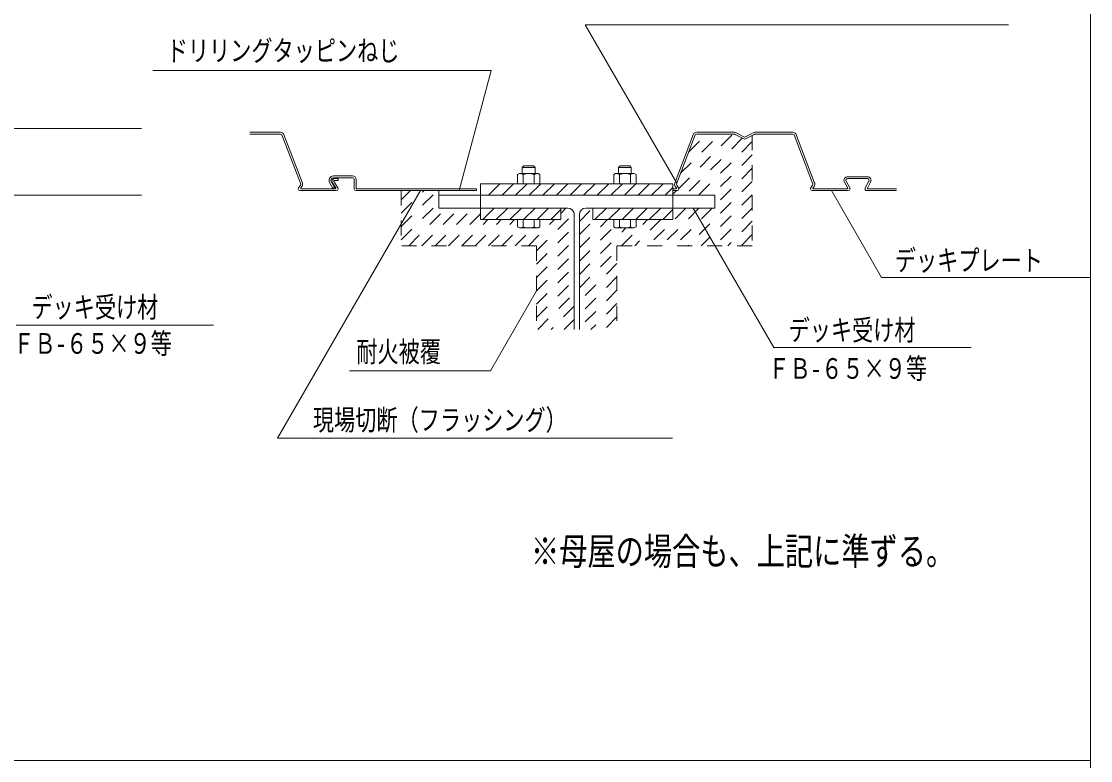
# Model space of a CAD drawing. Units: millimetres on the paper. Extents: x -292 to 292, y -205 to 205.
# Drawn here: x 185 to 292, y -46.4 to 27.5 of the extents above; entities that cross this region are included whole.
import ezdxf
from ezdxf.enums import TextEntityAlignment as Align

# ---------------------------------------------------------------- set-up
doc = ezdxf.new("R2010")
doc.units = ezdxf.units.MM
doc.linetypes.add('USER1', pattern=[3, 1.5, -1.5])
doc.layers.add('0-2_M1-0', color=7, linetype='Continuous', lineweight=18)
doc.layers.add('0-6_M2-2-0', color=7, linetype='Continuous', lineweight=18)
doc.styles.add('ＭＳ ゴシック', font='')
doc.styles.get('ＭＳ ゴシック').set_extended_font_data('MS Gothic')

msp = doc.modelspace()

# ---------------------------------------------------------------- linework, layer by layer
at = {"layer": '0-2_M1-0'}
for p, q in [((241.444, 27.138), (283.775, 27.138)), ((241.444, 27.138), (250.597, 11.285)), ((232.044, 22.578), (198.179, 22.578)), ((232.044, 22.578), (228.822, 10.556)), ((197.046, 16.779), (176.9, 16.779)), ((207.876, 16.389), (210.945, 16.389)), ((207.876, 16.2), (210.945, 16.2)), ((211.098, 16.116), (212.952, 11.285)), ((211.258, 16.216), (213.111, 11.385)), ((250.438, 11.385), (252.291, 16.216)), ((252.451, 16.116), (250.597, 11.285)), ((252.604, 16.389), (256.372, 16.389)), ((256.372, 16.2), (252.604, 16.2)), ((257.31, 15.72), (256.457, 16.179)), ((256.546, 16.345), (257.373, 15.899)), ((257.418, 15.899), (258.247, 16.346)), ((258.334, 16.179), (257.481, 15.72)), ((258.419, 16.389), (262.187, 16.389)), ((262.187, 16.2), (258.419, 16.2)), ((264.193, 11.285), (262.34, 16.116)), ((262.499, 16.216), (264.353, 11.385)), ((235.148, 12.874), (235.308, 13.034)), ((236.431, 12.874), (235.148, 12.874)), ((235.148, 12.264), (235.148, 12.874)), ((236.27, 13.034), (235.308, 13.034)), ((236.431, 12.874), (236.27, 13.034)), ((236.431, 12.264), (236.431, 12.874)), ((244.77, 12.874), (244.93, 13.034)), ((246.053, 12.874), (244.77, 12.874)), ((244.77, 12.264), (244.77, 12.874)), ((245.893, 13.034), (244.93, 13.034)), ((246.053, 12.874), (245.893, 13.034)), ((246.053, 12.264), (246.053, 12.874)), ((216.258, 12.024), (218.161, 12.024)), ((216.258, 11.836), (218.161, 11.836)), ((234.678, 12.16), (234.859, 12.264)), ((234.678, 12.16), (234.678, 11.238)), ((236.719, 12.264), (234.859, 12.264)), ((235.233, 12.16), (235.233, 11.238)), ((236.345, 12.16), (236.345, 11.238)), ((236.9, 12.16), (236.719, 12.264)), ((236.9, 12.16), (236.9, 11.238)), ((244.3, 12.16), (244.481, 12.264)), ((244.3, 12.16), (244.3, 11.238)), ((246.342, 12.264), (244.481, 12.264)), ((244.856, 12.16), (244.856, 11.238)), ((245.967, 12.16), (245.967, 11.238)), ((246.523, 12.16), (246.342, 12.264)), ((246.523, 12.16), (246.523, 11.238)), ((267.698, 11.949), (269.669, 11.949)), ((212.945, 11.083), (212.772, 10.842)), ((212.987, 10.819), (213.098, 10.973)), ((213.026, 10.745), (216.443, 10.745)), ((216.2, 10.779), (215.871, 11.362)), ((216.364, 10.871), (216.035, 11.454)), ((216.154, 11.33), (216.483, 10.817)), ((216.2, 10.779), (216.364, 10.871)), ((216.695, 10.834), (216.313, 11.431)), ((218.342, 11.655), (218.342, 10.737)), ((218.53, 10.792), (218.53, 11.655)), ((230.571, 10.745), (218.577, 10.745)), ((230.571, 10.556), (230.571, 10.745)), ((230.978, 11.238), (230.978, 7.651)), ((230.978, 11.238), (250.223, 11.238)), ((232.911, 11.238), (231.759, 10.086)), ((234.272, 11.238), (233.12, 10.086)), ((235.633, 11.238), (234.481, 10.086)), ((236.9, 11.238), (234.678, 11.238)), ((236.994, 11.238), (235.842, 10.086)), ((238.354, 11.238), (237.203, 10.086)), ((239.715, 11.238), (238.563, 10.086)), ((241.076, 11.238), (239.924, 10.086)), ((242.437, 11.238), (241.285, 10.086)), ((243.798, 11.238), (242.646, 10.086)), ((245.159, 11.238), (244.007, 10.086)), ((246.523, 11.238), (244.301, 11.238)), ((246.518, 11.238), (245.366, 10.086)), ((247.88, 11.238), (246.728, 10.086)), ((249.241, 11.238), (248.089, 10.086)), ((250.223, 10.859), (249.45, 10.086)), ((250.223, 11.238), (250.223, 7.651)), ((250.223, 10.745), (250.524, 10.745)), ((250.562, 10.819), (250.451, 10.973)), ((250.604, 11.083), (250.777, 10.842)), ((264.187, 11.083), (264.014, 10.842)), ((264.229, 10.819), (264.34, 10.973)), ((264.267, 10.745), (267.658, 10.745)), ((267.699, 10.814), (267.375, 11.402)), ((267.54, 11.493), (267.908, 10.824)), ((267.698, 11.76), (269.669, 11.76)), ((269.458, 10.824), (269.827, 11.493)), ((269.668, 10.814), (269.992, 11.402)), ((269.709, 10.745), (272.567, 10.745)), ((180.14, 10.086), (197.046, 10.086)), ((210.671, -14.209), (224.97, 10.556)), ((212.919, 10.556), (216.543, 10.556)), ((218.522, 10.556), (230.571, 10.556)), ((226.808, 10.086), (254.393, 10.086)), ((226.808, 10.086), (226.808, 8.803)), ((230.978, 10.086), (250.223, 10.086)), ((230.978, 10.086), (250.223, 10.086)), ((247.013, 10.086), (247.124, 10.086)), ((250.223, 10.556), (250.63, 10.556)), ((254.393, 8.803), (254.393, 10.086)), ((264.161, 10.556), (267.75, 10.556)), ((271.092, 1.857), (266.069, 10.556)), ((269.617, 10.556), (272.567, 10.556)), ((226.808, 8.803), (239.702, 8.803)), ((231.185, 7.651), (232.337, 8.803)), ((232.546, 7.651), (233.697, 8.803)), ((233.906, 7.651), (235.058, 8.803)), ((235.267, 7.651), (236.419, 8.803)), ((236.628, 7.651), (237.78, 8.803)), ((237.989, 7.651), (238.995, 8.657)), ((238.997, 7.651), (238.997, 8.803)), ((254.393, 8.803), (241.498, 8.803)), ((242.204, 7.651), (242.204, 8.803)), ((242.411, 7.651), (243.563, 8.803)), ((243.772, 7.651), (244.924, 8.803)), ((245.133, 7.651), (246.285, 8.803)), ((246.494, 7.651), (247.645, 8.803)), ((247.855, 7.651), (249.006, 8.803)), ((249.215, 7.651), (250.221, 8.657)), ((260.309, -5.144), (252.257, 8.803)), ((238.997, 7.651), (230.978, 7.651)), ((234.678, 7.651), (236.9, 7.651)), ((234.678, 7.651), (234.678, 6.922)), ((235.233, 7.651), (235.233, 6.922)), ((236.345, 7.651), (236.345, 6.922)), ((236.9, 7.651), (236.9, 6.922)), ((240.344, -3.337), (240.344, 8.162)), ((240.857, -3.337), (240.857, 8.162)), ((242.204, 7.651), (250.223, 7.651)), ((244.301, 7.651), (246.523, 7.651)), ((244.301, 7.651), (244.301, 6.922)), ((244.856, 7.651), (244.856, 6.922)), ((245.967, 7.651), (245.967, 6.922)), ((246.523, 7.651), (246.523, 6.922)), ((234.678, 6.922), (234.859, 6.817)), ((234.859, 6.817), (236.719, 6.817)), ((236.9, 6.922), (236.719, 6.817)), ((244.301, 6.922), (244.481, 6.817)), ((244.481, 6.817), (246.342, 6.817)), ((246.523, 6.922), (246.342, 6.817)), ((271.092, 1.857), (292, 1.857)), ((231.961, -7.458), (236.581, 0.545)), ((184.516, -2.894), (204.271, -2.894)), ((260.309, -5.144), (280.064, -5.144)), ((231.961, -7.458), (217.851, -7.458)), ((210.671, -14.209), (250.18, -14.209))]:
    msp.add_line(p, q, dxfattribs=at)
at = {"layer": '0-2_M1-0', "linetype": 'USER1'}
for p, q in [((250.806, 10.779), (256.228, 16.2)), ((250.981, 12.284), (254.897, 16.2)), ((251.809, 14.442), (253.567, 16.2)), ((258.155, 16.083), (258.155, 5.04)), ((257.159, 15.801), (251.444, 10.086)), ((258.155, 15.468), (252.774, 10.086)), ((258.155, 14.137), (254.104, 10.086)), ((258.155, 12.807), (254.393, 9.044)), ((258.155, 11.477), (251.719, 5.04)), ((223.045, 10.556), (223.045, 5.04)), ((223.977, 10.556), (223.045, 9.624)), ((223.045, 8.294), (225.308, 10.556)), ((223.045, 6.964), (226.638, 10.556)), ((226.808, 10.086), (226.808, 10.556)), ((250.113, 10.086), (250.113, 10.086)), ((250.223, 10.196), (250.584, 10.556)), ((258.155, 10.146), (253.05, 5.04)), ((223.045, 5.633), (226.808, 9.396)), ((223.783, 5.04), (227.545, 8.803)), ((225.113, 5.04), (228.876, 8.803)), ((226.443, 5.04), (230.206, 8.803)), ((238.997, 8.281), (239.518, 8.803)), ((240.857, 7.481), (242.179, 8.803)), ((251.491, 8.803), (247.728, 5.04)), ((252.821, 8.803), (249.059, 5.04)), ((254.152, 8.803), (250.389, 5.04)), ((258.155, 8.816), (254.38, 5.04)), ((227.774, 5.04), (230.978, 8.245)), ((229.104, 5.04), (231.715, 7.651)), ((230.434, 5.04), (233.045, 7.651)), ((231.765, 5.04), (234.375, 7.651)), ((235.755, 5.04), (238.366, 7.651)), ((236.581, 4.536), (240.331, 8.286)), ((240.857, 6.151), (242.357, 7.651)), ((240.857, 4.821), (243.688, 7.651)), ((245.068, 5.04), (247.679, 7.651)), ((249.009, 7.651), (246.398, 5.04)), ((233.095, 5.04), (234.867, 6.813)), ((234.425, 5.04), (236.202, 6.817)), ((236.581, 3.205), (240.344, 6.968)), ((240.857, 3.49), (244.301, 6.934)), ((240.857, 2.16), (245.514, 6.817)), ((258.155, 7.486), (255.71, 5.04)), ((236.581, 1.875), (240.344, 5.638)), ((258.155, 6.155), (257.04, 5.04)), ((236.581, 5.04), (223.045, 5.04)), ((236.581, 5.04), (236.581, -3.337)), ((236.581, 0.545), (240.344, 4.307)), ((240.857, 0.83), (244.62, 4.592)), ((244.62, 5.04), (244.62, -3.337)), ((258.155, 5.04), (244.62, 5.04)), ((244.62, 3.262), (240.857, -0.501)), ((236.581, -0.786), (240.344, 2.977)), ((236.581, -2.116), (240.344, 1.647)), ((244.62, 1.932), (240.857, -1.831)), ((236.691, -3.337), (240.344, 0.316)), ((244.62, 0.601), (240.857, -3.161)), ((240.344, -1.014), (238.021, -3.337)), ((244.62, -0.729), (242.012, -3.337)), ((244.62, -2.059), (243.342, -3.337)), ((240.344, -2.344), (239.351, -3.337))]:
    msp.add_line(p, q, dxfattribs=at)
at = {"layer": '0-2_M1-0'}
msp.add_lwpolyline([(216.392, 11.576), (216.723, 11.576), (216.723, 11.764), (216.392, 11.764)], dxfattribs=at)
for centre, radius, start, end in [((210.945, 16.02), 0.369, 32.13821, 90), ((210.945, 16.02), 0.181, 32.13821, 90), ((252.604, 16.02), 0.369, 90, 147.86179), ((252.604, 16.02), 0.181, 90, 147.86179), ((256.372, 16.02), 0.369, 61.69924, 90), ((256.372, 16.02), 0.181, 61.69924, 90), ((258.419, 16.02), 0.369, 90, 118.30076), ((258.419, 16.02), 0.181, 90, 118.30076), ((262.187, 16.02), 0.369, 32.13821, 90), ((262.187, 16.02), 0.181, 32.13821, 90), ((257.395, 15.879), 0.181, 241.69924, 298.30076), ((257.395, 15.941), 0.047, 241.69924, 298.30076), ((216.258, 11.58), 0.444, 90, 209.4572), ((216.258, 11.58), 0.256, 90, 209.4572), ((218.161, 11.655), 0.369, 0, 90), ((218.161, 11.655), 0.181, 0, 90), ((234.853, 11.52), 0.744, 59.27107, 89.56927), ((235.789, 10.735), 1.529, 68.69991, 111.30027), ((236.725, 11.52), 0.744, 90.43074, 120.72894), ((244.476, 11.52), 0.744, 59.27107, 89.56927), ((245.412, 10.735), 1.529, 68.69991, 111.30027), ((246.347, 11.52), 0.744, 90.43074, 120.72894), ((267.698, 11.58), 0.369, 90, 208.90035), ((269.669, 11.58), 0.369, 331.09965, 90), ((212.919, 10.737), 0.181, 144.30845, 180), ((212.919, 10.737), 0.181, 180, 270), ((212.799, 11.189), 0.181, 324.30845, 32.13821), ((213.026, 10.792), 0.047, 144.30845, 270), ((212.799, 11.189), 0.369, 324.30845, 32.13821), ((216.392, 11.482), 0.282, 90, 212.61308), ((216.392, 11.482), 0.0941, 90, 212.61308), ((216.443, 10.792), 0.047, 270, 32.61308), ((216.543, 10.737), 0.181, 270, 0), ((216.543, 10.737), 0.181, 0, 32.61308), ((218.522, 10.737), 0.181, 180, 270), ((218.577, 10.792), 0.047, 180, 270), ((250.75, 11.189), 0.369, 147.86179, 215.69155), ((250.524, 10.792), 0.047, 270, 35.69155), ((250.75, 11.189), 0.181, 147.86179, 215.69155), ((250.63, 10.737), 0.181, 270, 0), ((250.63, 10.737), 0.181, 0, 35.69155), ((264.161, 10.737), 0.181, 144.30845, 180), ((264.161, 10.737), 0.181, 180, 270), ((264.04, 11.189), 0.181, 324.30845, 32.13821), ((264.267, 10.792), 0.047, 144.30845, 270), ((264.04, 11.189), 0.369, 324.30845, 32.13821), ((267.698, 11.58), 0.181, 90, 208.90035), ((267.658, 10.792), 0.047, 270, 28.90035), ((267.75, 10.737), 0.181, 270, 0), ((267.75, 10.737), 0.181, 0, 28.90035), ((269.617, 10.737), 0.181, 151.09965, 270), ((269.709, 10.792), 0.047, 151.09965, 270), ((269.669, 11.58), 0.181, 0, 90), ((269.669, 11.58), 0.181, 331.09965, 0), ((239.702, 8.162), 0.641, 0, 90), ((241.498, 8.162), 0.641, 90, 180), ((234.853, 7.561), 0.744, 270.43072, 300.72892), ((235.789, 8.347), 1.529, 248.6999, 291.30029), ((236.725, 7.561), 0.744, 239.27108, 269.56927), ((244.476, 7.561), 0.744, 270.43072, 300.72892), ((245.412, 8.347), 1.529, 248.6999, 291.30029), ((246.347, 7.561), 0.744, 239.27108, 269.56927)]:
    msp.add_arc(centre, radius, start, end, dxfattribs=at)
at = {"layer": '0-6_M2-2-0'}
for p, q in [((292, 205), (292, -205)), ((-54.026, -46.41), (292, -46.41))]:
    msp.add_line(p, q, dxfattribs=at)

# ---------------------------------------------------------------- texts
at = {"layer": '0-2_M1-0', "style": 'ＭＳ ゴシック', "width": 0.75}
for s, height, p in [('ドリリングタッピンねじ', 2.069, (199.579, 22.89)), ('デッキプレート', 2.069, (272.413, 1.925)), ('デッキ受け材', 2.069, (186.04, -2.752)), ('デッキ受け材', 2.069, (261.789, -5.044)), ('ＦＢ-６５×９等', 2.069, (184.228, -6.382)), ('耐火被覆', 2.069, (218.542, -7.205)), ('ＦＢ-６５×９等', 2.069, (259.768, -8.883)), ('現場切断（フラッシング）', 2.069, (214.202, -14.024)), ('※母屋の場合も、上記に準ずる。', 2.759, (236.017, -27.708))]:
    msp.add_text(s, height=height, dxfattribs=at).set_placement(p, align=Align.BOTTOM_LEFT)

doc.saveas('drawing.dxf')
